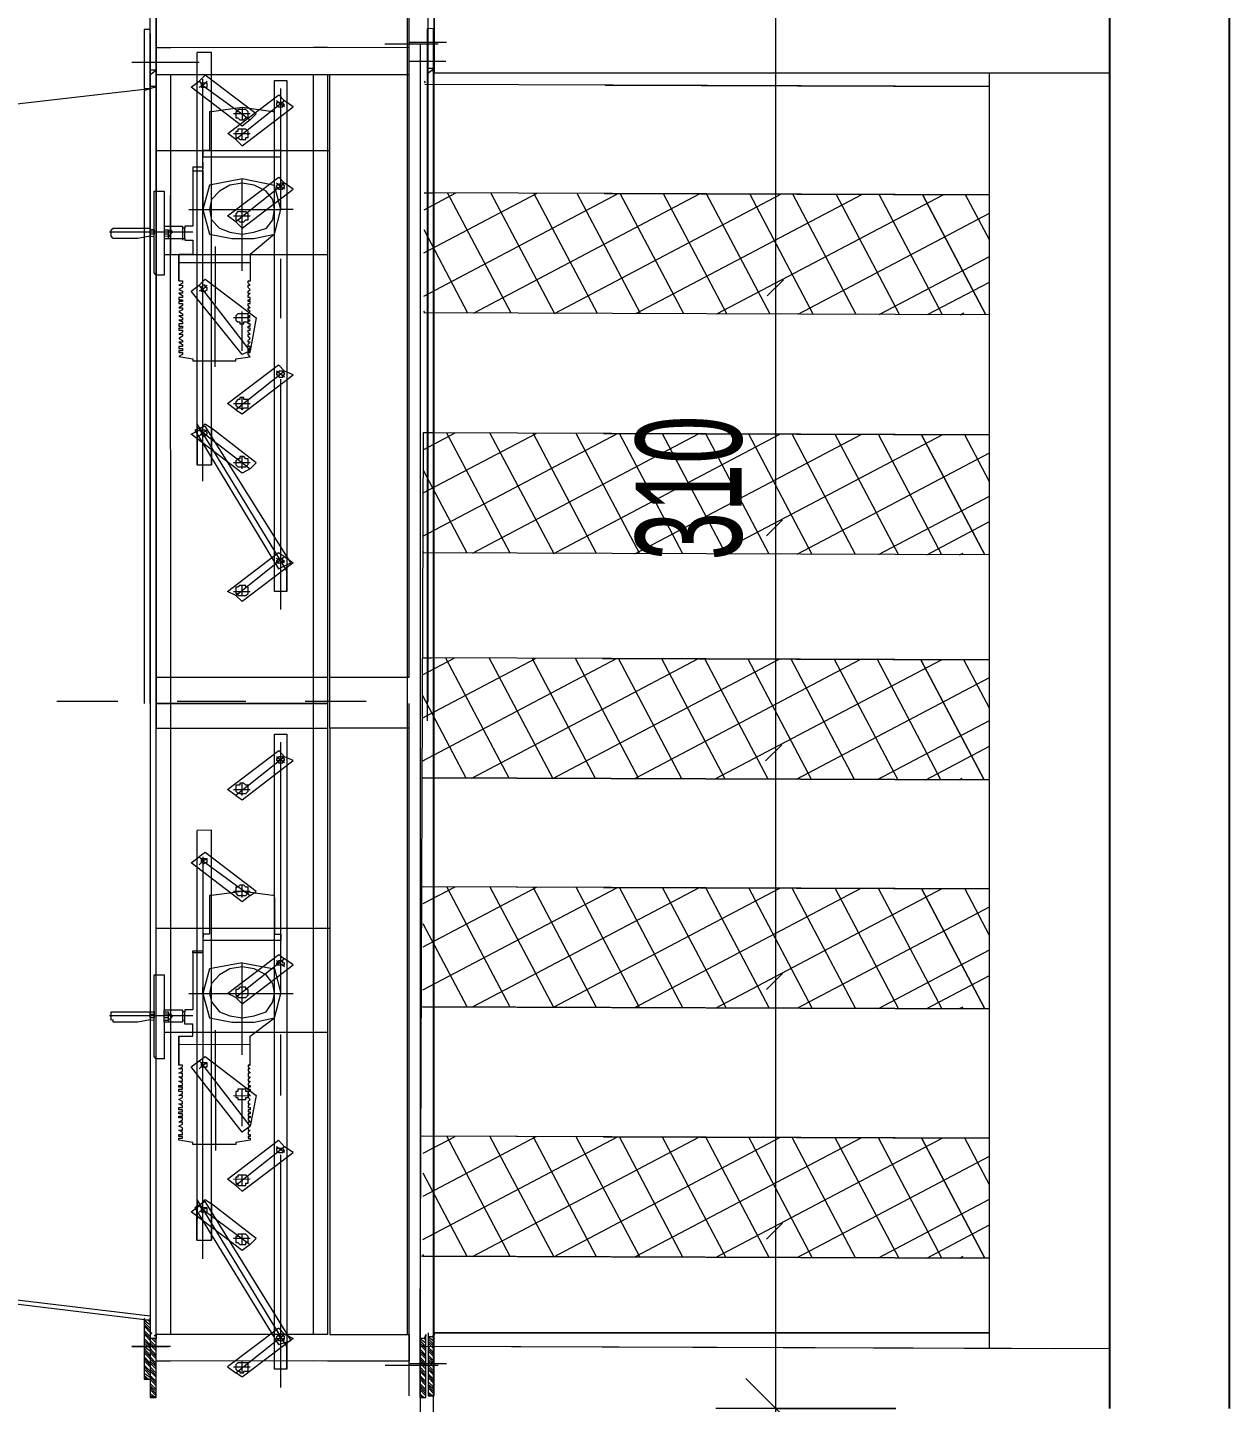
# Model space of a CAD drawing. Header units: centimetres. Extents: x -9345 to 11316, y -7197 to -3465.
# Drawn here: x 7040.5 to 7240.8, y -6434.5 to -6205.4 of the extents above; entities that cross this region are included whole.
import ezdxf

# ---------------------------------------------------------------- set-up
doc = ezdxf.new("R2010")
doc.units = ezdxf.units.CM
for name, color, linetype, lineweight in [('A-ANNO-DIMS', 211, 'Continuous', 9), ('A-ANNO-DIMS-100', 211, 'Continuous', 9), ('A-WALL', 113, 'Continuous', 9), ('EXF', 22, 'Continuous', 9), ('exf çizimi_dwg', 8, 'Continuous', 9)]:
    doc.layers.add(name, color=color, linetype=linetype, lineweight=lineweight)
doc.styles.add('Swis721 LtCn BT_1', font='swisscl.ttf', dxfattribs={"width": 0.8, "height": 17.639445})
doc.dimstyles.new('IUAS_DIMENSION_INSIDE_100_5', dxfattribs={"dimscale": 30.48, "dimtxt": 18, "dimasz": 0.328084, "dimexe": 0.328084, "dimexo": 0.0625, "dimgap": 0, "dimtad": 1, "dimdec": 0, "dimdsep": 46, "dimtxsty": 'Swis721 LtCn BT_1', "dimblk1": 'OBLIQUE', "dimblk2": 'OBLIQUE', "dimsah": 1, "dimcen": 0.09, "dimdle": 0.328084, "dimazin": 0, "dimtfac": 1, "dimtdec": 4, "dimtix": 1, "dimtmove": 0, "dimatfit": 3, "dimfxl": 0.656168, "dimfxlon": 1, "dimtvp": 1, "dimtolj": 1, "dimtzin": 0, "dimarcsym": 2})

# ---------------------------------------------------------------- blocks, each defined once
blk = doc.blocks.new('exf çizimi_dwg-1497134-_123_30 TEKNİK KAT _ TECHNICAL LEVEL')
at = {"layer": 'EXF', "color": 8}
for p, q in [((-0.9989, 6.4435), (-1.0082, 5.3881)), ((-1.0002, 6.3349), (1.1257, 6.3086)), ((-0.8522, 6.0127), (-0.6794, 6.3309)), ((-0.851, 6.148), (-0.7512, 6.3318)), ((-0.8503, 6.2285), (-0.7939, 6.3323)), ((-0.7273, 6.3315), (-0.6498, 6.2894)), ((-0.6494, 6.3305), (-0.6577, 5.3873)), ((-0.4366, 6.0076), (-0.2638, 6.3258)), ((-0.4354, 6.1429), (-0.3356, 6.3266)), ((-0.4347, 6.2234), (-0.3783, 6.3272)), ((-0.3116, 6.3263), (-0.2341, 6.2843)), ((-0.2338, 6.3254), (-0.2421, 5.3822)), ((-0.0554, 6.0015), (0.1181, 6.321)), ((-0.0542, 6.1367), (0.0463, 6.3219)), ((-0.0535, 6.2172), (0.0036, 6.3224)), ((0.0669, 6.3217), (0.147, 6.2781)), ((0.1474, 6.3207), (0.1391, 5.376)), ((0.3223, 6.3185), (0.314, 5.3746)), ((0.3195, 5.9983), (0.4923, 6.3164)), ((0.3207, 6.1335), (0.4205, 6.3173)), ((0.3214, 6.214), (0.3778, 6.3178)), ((0.4444, 6.317), (0.522, 6.2749)), ((0.7223, 6.3136), (0.714, 5.371)), ((0.7195, 5.9947), (0.8915, 6.3115)), ((0.7207, 6.13), (0.8197, 6.3124)), ((0.7214, 6.2105), (0.777, 6.3129)), ((0.8471, 6.312), (0.9219, 6.2714)), ((-0.8498, 6.2833), (-0.8467, 6.289)), ((-0.4342, 6.2781), (-0.4311, 6.2839)), ((-0.053, 6.272), (-0.0499, 6.2777)), ((0.3219, 6.2688), (0.325, 6.2745)), ((0.7219, 6.2652), (0.725, 6.271)), ((-0.8534, 5.8775), (-0.6501, 6.2519)), ((-0.8501, 6.2537), (-0.651, 6.1456)), ((-0.4378, 5.8724), (-0.2345, 6.2467)), ((-0.4345, 6.2485), (-0.2354, 6.1404)), ((-0.0566, 5.8662), (0.1467, 6.2406)), ((-0.0533, 6.2424), (0.1457, 6.1343)), ((0.3183, 5.863), (0.5216, 6.2374)), ((0.3216, 6.2392), (0.5207, 6.1311)), ((0.7183, 5.8595), (0.9216, 6.2338)), ((0.7216, 6.2356), (0.9207, 6.1275)), ((-0.8507, 6.1818), (-0.6517, 6.0736)), ((-0.4351, 6.1766), (-0.2361, 6.0685)), ((-0.0539, 6.1705), (0.1451, 6.0624)), ((0.321, 6.1673), (0.52, 6.0592)), ((0.721, 6.1637), (0.92, 6.0556)), ((-0.8546, 5.7422), (-0.6513, 6.1166)), ((-0.8514, 6.1098), (-0.6523, 6.0017)), ((-0.439, 5.7371), (-0.2357, 6.1115)), ((-0.4357, 6.1047), (-0.2367, 5.9966)), ((-0.0578, 5.731), (0.1455, 6.1053)), ((-0.0546, 6.0986), (0.1445, 5.9905)), ((0.3171, 5.7278), (0.5204, 6.1021)), ((0.3204, 6.0953), (0.5194, 5.9872)), ((0.7171, 5.7242), (0.9204, 6.0986)), ((0.7203, 6.0918), (0.9194, 5.9837)), ((-0.852, 6.0379), (-0.6529, 5.9298)), ((-0.4364, 6.0328), (-0.2373, 5.9247)), ((-0.0552, 6.0267), (0.1438, 5.9186)), ((0.3197, 6.0234), (0.5188, 5.9153)), ((0.7197, 6.0199), (0.9188, 5.9118)), ((-0.822, 5.9611), (-0.795, 5.9876)), ((-0.4064, 5.956), (-0.3794, 5.9825)), ((-0.8526, 5.966), (-0.6536, 5.8579)), ((-0.437, 5.9609), (-0.238, 5.8528)), ((-0.0252, 5.9499), (0.0018, 5.9764)), ((0.3497, 5.9466), (0.3767, 5.9732)), ((0.7497, 5.9431), (0.7767, 5.9696)), ((-0.0558, 5.9547), (0.1432, 5.8466)), ((0.3191, 5.9515), (0.5181, 5.8434)), ((0.7191, 5.948), (0.9181, 5.8399)), ((-0.8533, 5.8941), (-0.6542, 5.786)), ((-0.4376, 5.889), (-0.2386, 5.7808)), ((-0.0565, 5.8828), (0.1426, 5.7747)), ((0.3185, 5.8796), (0.5175, 5.7715)), ((0.7184, 5.8761), (0.9175, 5.768)), ((-0.857, 5.4717), (-0.6537, 5.8461)), ((-0.8539, 5.8222), (-0.6548, 5.7141)), ((-0.4414, 5.4666), (-0.2381, 5.841)), ((-0.0602, 5.4605), (0.1431, 5.8348)), ((0.3147, 5.4572), (0.518, 5.8316)), ((0.7147, 5.4537), (0.918, 5.8281)), ((-0.4383, 5.817), (-0.2392, 5.7089)), ((-0.0571, 5.8109), (0.1419, 5.7028)), ((0.3178, 5.8077), (0.5169, 5.6996)), ((0.7178, 5.8042), (0.9169, 5.6961)), ((-0.8545, 5.7503), (-0.6555, 5.6422)), ((-0.4389, 5.7451), (-0.2399, 5.637)), ((-0.0578, 5.739), (0.1413, 5.6309)), ((0.3172, 5.7358), (0.5162, 5.6277)), ((0.7172, 5.7322), (0.9162, 5.6241)), ((-0.8298, 5.3888), (-0.6549, 5.7108)), ((-0.4141, 5.3837), (-0.2393, 5.7057)), ((-0.033, 5.3776), (0.1419, 5.6996)), ((0.342, 5.3743), (0.5168, 5.6964)), ((0.7419, 5.3708), (0.9168, 5.6928)), ((-0.8552, 5.6783), (-0.6561, 5.5702)), ((-0.4396, 5.6732), (-0.2405, 5.5651)), ((-0.0584, 5.6671), (0.1407, 5.559)), ((0.3165, 5.6639), (0.5156, 5.5558)), ((0.7165, 5.6603), (0.9156, 5.5522)), ((-0.7578, 5.3882), (-0.6561, 5.5756)), ((-0.3422, 5.383), (-0.2405, 5.5705)), ((0.0389, 5.3769), (0.1407, 5.5643)), ((0.4139, 5.3737), (0.5156, 5.5611)), ((0.8139, 5.3702), (0.9156, 5.5576)), ((-0.8564, 5.5345), (-0.6574, 5.4264)), ((-0.4408, 5.5294), (-0.2418, 5.4213)), ((-0.0597, 5.5232), (0.1394, 5.4151)), ((0.3153, 5.52), (0.5143, 5.4119)), ((0.7153, 5.5165), (0.9143, 5.4084)), ((-0.8571, 5.4626), (-0.7194, 5.3878)), ((-0.4415, 5.4575), (-0.3038, 5.3827)), ((-1.0368, 5.3695), (-1.0361, 5.4304)), ((-0.6859, 5.3876), (-0.6573, 5.4403)), ((-0.2703, 5.3824), (-0.2416, 5.4352)), ((-0.0603, 5.4513), (0.0773, 5.3766)), ((0.3146, 5.4481), (0.4523, 5.3734)), ((0.7146, 5.4446), (0.8523, 5.3698)), ((-1.1188, 5.4099), (0.0345, 5.3956)), ((-1.0839, 5.4006), (-1.0902, 5.4077)), ((-1.0733, 5.4004), (-1.0838, 5.4105)), ((-1.0705, 5.4004), (-1.0803, 5.4104)), ((-1.0669, 5.4003), (-1.0767, 5.4104)), ((-1.0598, 5.4003), (-1.0703, 5.4103)), ((-1.0563, 5.4002), (-1.0668, 5.4103)), ((-1.0534, 5.4002), (-1.0632, 5.4102)), ((-1.0464, 5.4001), (-1.0562, 5.4101)), ((-1.0428, 5.4), (-1.0533, 5.4101)), ((-1.0393, 5.4), (-1.0498, 5.4101)), ((-1.0329, 5.3999), (-1.0427, 5.41)), ((-1.0398, 5.3558), (-1.039, 5.4167)), ((-1.0294, 5.3999), (-1.0392, 5.4099)), ((-1.0258, 5.3998), (-1.0363, 5.4099)), ((-1.0223, 5.3998), (-1.0328, 5.4098)), ((-1.0159, 5.3997), (-1.0257, 5.4098)), ((-1.0124, 5.3997), (-1.0221, 5.4097)), ((-1.0088, 5.3996), (-1.0193, 5.4097)), ((-1.0024, 5.3995), (-1.0122, 5.4096)), ((-0.9989, 5.3995), (-1.0087, 5.4095)), ((-0.9954, 5.3995), (-1.0052, 5.4095)), ((0.1109, 5.3763), (0.1395, 5.4291)), ((0.4858, 5.3731), (0.5145, 5.4259)), ((0.8858, 5.3695), (0.9144, 5.4223)), ((-1.146, 5.3886), (1.1622, 5.3601)), ((-1.0869, 5.3868), (-1.0932, 5.394)), ((-1.0904, 5.3869), (-1.0932, 5.3904)), ((-1.0875, 5.4006), (-1.0903, 5.4042)), ((-1.0798, 5.3867), (-1.0903, 5.3968)), ((-1.0762, 5.3867), (-1.0868, 5.3967)), ((-1.0734, 5.3867), (-1.0832, 5.3967)), ((-1.0699, 5.3866), (-1.0797, 5.3966)), ((-1.0628, 5.3865), (-1.0733, 5.3966)), ((-1.0593, 5.3865), (-1.0697, 5.3965)), ((-1.0564, 5.3864), (-1.0662, 5.3965)), ((-1.0493, 5.3864), (-1.0591, 5.3964)), ((-1.0458, 5.3863), (-1.0563, 5.3964)), ((-1.0423, 5.3863), (-1.0527, 5.3963)), ((-1.0359, 5.3862), (-1.0457, 5.3962)), ((-1.0323, 5.3861), (-1.0421, 5.3962)), ((-1.0401, 5.3282), (-1.0394, 5.3891)), ((-1.0288, 5.3861), (-1.0393, 5.3961)), ((-1.0252, 5.3861), (-1.0358, 5.3961)), ((-1.0189, 5.386), (-1.0287, 5.396)), ((-1.0153, 5.3859), (-1.0251, 5.396)), ((-1.0118, 5.3859), (-1.0223, 5.3959)), ((-1.0054, 5.3858), (-1.0152, 5.3959)), ((-1.0019, 5.3858), (-1.0117, 5.3958)), ((-0.9983, 5.3857), (-1.0081, 5.3958)), ((-1.0081, 5.3925), (-1.0051, 5.3909)), ((-0.9883, 5.3955), (-0.9911, 5.3956)), ((-0.8577, 5.3907), (-0.8547, 5.389)), ((1.1332, 5.3417), (1.134, 5.4026)), ((1.1618, 5.3286), (1.1625, 5.3895)), ((1.1647, 5.3423), (1.1655, 5.4032)), ((-1.0906, 5.3691), (0.0627, 5.3549)), ((1.21, 5.3372), (-0.9887, 5.3644)), ((0.314, 5.3762), (0.317, 5.3746)), ((0.714, 5.3727), (0.717, 5.371)), ((1.0971, 5.3693), (1.1001, 5.3676)), ((1.1614, 5.3009), (1.1622, 5.3619)), ((0.0653, 5.2833), (0.0641, 5.1813)), ((1.1092, 5.2059), (0.1049, 5.2183)), ((0.8087, 5.1862), (0.9823, 5.1841)), ((-1.0791, 5.155), (-0.6916, 5.1502)), ((-1.0011, 5.1605), (-0.9906, 5.1469)), ((-0.688, 5.1566), (-0.6782, 5.143)), ((-0.5931, 5.149), (-0.4911, 5.1478)), ((-0.392, 5.1465), (-0.0044, 5.1417)), ((-0.3784, 5.1528), (-0.3687, 5.1392)), ((-0.0384, 5.1486), (-0.0286, 5.135)), ((0.2166, 5.139), (0.6005, 5.1343)), ((0.2946, 5.1444), (0.3015, 5.1309)), ((0.6041, 5.1406), (0.6139, 5.127)), ((0.7025, 5.133), (0.801, 5.1318)), ((0.9173, 5.1367), (0.927, 5.1232)), ((1.0545, 5.135), (1.0642, 5.1215)), ((0.903, 5.1305), (1.0849, 5.1283)), ((-1.0558, 5.0903), (-1.036, 5.09)), ((-1.0461, 5.076), (-1.0457, 5.1036)), ((-0.8419, 5.0876), (-0.8249, 5.0874)), ((-0.8318, 5.101), (-0.8321, 5.0733)), ((-0.7434, 5.0864), (-0.7264, 5.0862)), ((-0.733, 5.0721), (-0.7326, 5.0997)), ((-0.5088, 5.097), (-0.5102, 4.978)), ((-0.4241, 5.0683), (-0.4237, 5.0959)), ((-0.2537, 5.0938), (-0.2541, 5.0662)), ((-0.084, 5.0641), (-0.0837, 5.0917)), ((0.246, 5.06), (0.2464, 5.0876)), ((-0.6449, 5.0852), (-0.5833, 5.0844)), ((-0.4303, 5.0825), (-0.4133, 5.0823)), ((-0.2638, 5.0805), (-0.2433, 5.0802)), ((-0.0938, 5.0784), (-0.0733, 5.0781)), ((0.0628, 5.0828), (0.0614, 4.968)), ((0.2392, 5.0743), (0.2561, 5.0741)), ((0.4502, 5.0717), (0.4708, 5.0714)), ((0.4603, 5.085), (0.46, 5.0574)), ((0.5487, 5.0704), (0.5693, 5.0702)), ((0.5592, 5.0561), (0.5595, 5.0838)), ((0.6472, 5.0692), (0.7124, 5.0684)), ((0.7019, 5.082), (0.7016, 5.0544)), ((0.7804, 5.0676), (0.9334, 5.0657)), ((0.794, 5.0809), (0.7925, 4.9619)), ((0.8619, 5.0666), (0.8824, 5.0663)), ((0.8716, 5.0523), (0.8719, 5.0799)), ((0.9991, 5.0649), (1.0161, 5.0647)), ((1.0088, 5.0506), (1.0092, 5.0782)), ((1.0419, 5.0778), (1.0416, 5.0502)), ((-0.8668, 5.0227), (-0.1966, 5.0145)), ((0.4289, 5.0067), (1.099, 4.9984)), ((1.1264, 4.9267), (1.1272, 4.9919)), ((-0.4658, 4.9604), (-0.4659, 4.9533)), ((-0.4621, 4.9703), (-0.4635, 4.8619)), ((-0.3944, 4.9524), (-0.3979, 4.9525)), ((0.8434, 4.9541), (0.8421, 4.8458)), ((-1.096, 4.9377), (-1.0987, 4.9442)), ((-1.0853, 4.9376), (-1.0959, 4.9477)), ((-1.0818, 4.9376), (-1.0923, 4.9476)), ((-1.079, 4.9375), (-1.0888, 4.9476)), ((-1.0754, 4.9375), (-1.0852, 4.9475)), ((-1.0621, 4.9274), (-1.0684, 4.9345)), ((-1.0649, 4.9274), (-1.0684, 4.931)), ((0.0573, 4.9235), (-1.0619, 4.9373)), ((-1.0514, 4.9372), (-1.0618, 4.9472)), ((-1.0479, 4.9272), (-1.0584, 4.9373)), ((-1.0379, 4.937), (-1.0477, 4.9471)), ((-1.0344, 4.9271), (-1.045, 4.9371)), ((-1.0244, 4.9368), (-1.0342, 4.9469)), ((-1.0174, 4.9268), (-1.0279, 4.9369)), ((-1.0074, 4.9366), (-1.0172, 4.9467)), ((-1.004, 4.9267), (-1.0138, 4.9367)), ((-1.0003, 4.9394), (-1.0073, 4.9466)), ((-1.0003, 4.9429), (-1.0038, 4.9465)), ((-0.987, 4.9265), (-0.9968, 4.9365)), ((-0.9799, 4.9264), (-0.9904, 4.9364)), ((-0.977, 4.9263), (-0.9868, 4.9364)), ((-0.9735, 4.9263), (-0.9833, 4.9363)), ((-0.9734, 4.9362), (-0.9699, 4.9333)), ((-0.9699, 4.9362), (-0.9663, 4.9361)), ((-0.7646, 3.0855), (-0.9628, 4.9361)), ((1.106, 4.9445), (0.8058, 4.9482)), ((1.1257, 4.8798), (1.1265, 4.9414)), ((0.8465, 4.9137), (0.8429, 4.9138)), ((0.0602, 4.8696), (0.0589, 4.7676))]:
    blk.add_line(p, q, dxfattribs=at)
at = {"layer": 'EXF', "color": 8, "flags": 128}
for points in [[(1.1177, 5.3804), (1.1142, 5.3833), (1.1281, 6.5086), (-0.9981, 6.5348), (-1.0081, 5.3909)], [(0.0659, 5.3863), (1.2197, 5.3721), (1.2198, 5.382), (1.1142, 5.3833), (1.1281, 6.5086)], [(-0.9853, 5.4093), (-0.9739, 6.3345), (-0.9853, 5.4093), (-0.9882, 5.4093)], [(-0.8577, 5.3891), (-0.8494, 6.333), (-0.8578, 5.3862)], [(-0.6551, 5.6873), (-0.6494, 6.3305), (-0.6578, 5.3845)], [(-0.4421, 5.3839), (-0.4338, 6.3279), (-0.4421, 5.3811)], [(-0.2395, 5.6822), (-0.2338, 6.3254), (-0.2421, 5.3793)], [(0.1417, 5.676), (0.1474, 6.3207), (0.1391, 5.376), (0.1392, 5.3912)], [(0.5166, 5.6728), (0.5223, 6.316), (0.514, 5.3728)], [(0.9166, 5.6693), (0.9223, 6.3111), (0.914, 5.3693), (0.9141, 5.3844)], [(1.0969, 5.6684), (1.1026, 6.3089), (1.0943, 5.3684)], [(-0.6568, 5.4983), (-0.8558, 5.607), (-0.6525, 5.9814)], [(-0.2411, 5.4932), (-0.4402, 5.6018), (-0.2369, 5.9762)], [(0.14, 5.4871), (-0.059, 5.5957), (0.1443, 5.9701)], [(0.515, 5.4838), (0.3159, 5.5925), (0.5192, 5.9669)], [(0.9149, 5.4803), (0.7159, 5.589), (0.9192, 5.9633)], [(-1.1217, 5.4099), (0.0345, 5.3956), (1.1883, 5.3813)], [(-0.9854, 5.3993), (-1.0903, 5.4006), (-1.0902, 5.4106), (-0.9853, 5.4093), (-0.9917, 5.4065), (-0.9952, 5.4094)], [(-1.0902, 5.4106), (0.066, 5.3963), (1.2198, 5.382)], [(-1.0768, 5.4005), (-1.0873, 5.4105), (0.066, 5.3963)], [(-0.9917, 5.4093), (-0.9918, 5.3994), (-0.9988, 5.4094)], [(-0.9884, 5.3856), (-1.0933, 5.3869), (-1.0932, 5.3968), (-0.9883, 5.3955), (-0.9947, 5.3928), (-0.9982, 5.3956)], [(-0.9947, 5.3956), (-0.9948, 5.3857), (-1.0017, 5.3957)], [(0.5141, 5.388), (0.514, 5.3728), (-0.987, 5.3854)], [(0.0344, 5.3857), (1.1881, 5.3714), (1.1883, 5.3813), (1.0827, 5.3826)], [(0.0199, 5.2229), (-0.313, 5.2271), (-0.9903, 5.2354), (-0.9886, 5.3679), (-1.0326, 5.3684), (-1.0326, 5.3649), (-1.0342, 5.236), (-1.0343, 5.2324), (-1.0345, 5.209), (-1.0375, 4.971), (-1.0378, 4.9469), (-0.9938, 4.9464), (-1.0002, 4.9465), (-1.0004, 4.9366), (-0.9905, 4.9265)], [(1.1141, 5.3734), (1.1213, 5.3832), (1.1212, 5.3733)], [(0.0216, 5.3554), (0.0199, 5.2229), (0.1049, 5.2219), (1.1093, 5.2095)], [(0.1049, 5.2219), (0.1066, 5.3543), (1.2101, 5.3407)], [(1.1092, 4.9204), (1.1057, 4.9204), (1.1109, 5.3419), (1.1555, 5.3414), (1.1555, 5.3378), (1.1539, 5.2089), (1.1539, 5.2054)], [(-0.49, 4.9536), (-0.4894, 5.0011), (-0.4881, 5.1066), (-0.4866, 5.2256), (-0.9903, 5.2319), (-0.9938, 4.9464), (-0.5341, 4.9407), (-0.3166, 4.938), (0.0164, 4.9339)], [(0.1014, 4.9329), (0.0575, 4.9334), (0.0164, 4.9339), (0.0199, 5.2194), (-0.4866, 5.2256)], [(-0.3166, 4.938), (-0.3155, 5.0266), (-0.3142, 5.1349), (-0.313, 5.2271)], [(-0.9935, 4.9705), (-0.4898, 4.9643), (-0.3163, 4.9621), (0.0578, 4.9575), (0.0607, 5.1955), (0.061, 5.2189), (0.0199, 5.2194)], [(-0.9906, 5.2085), (-0.4869, 5.2023), (-0.3134, 5.2001), (0.0607, 5.1955), (1.1089, 5.1825)], [(1.1539, 5.2054), (1.1536, 5.182), (1.1506, 4.944), (1.1503, 4.9199), (1.1057, 4.9204), (0.1014, 4.9329), (0.1049, 5.2183), (0.061, 5.2189), (0.0607, 5.1955), (0.0578, 4.9575), (0.0575, 4.9334), (0.0578, 4.9575), (0.9043, 4.947)], [(0.7581, 4.9247), (0.9791, 4.922), (0.9802, 5.0106), (0.9815, 5.1189), (0.9827, 5.211)], [(0.8057, 4.9376), (0.8063, 4.9851), (0.8076, 5.0906), (0.809, 5.2096)], [(-0.9905, 5.1603), (-0.9807, 5.1503), (-1.0462, 5.0661), (-1.056, 5.0796), (-0.9905, 5.1603), (-0.9974, 5.1746), (-1.0629, 5.0904), (-1.056, 5.0796)], [(-1.0485, 5.1646), (-1.0488, 5.144), (0.0089, 5.1309), (0.0091, 5.1515), (-0.3139, 5.1555), (-0.4875, 5.1576), (-1.0485, 5.1646), (-1.011, 5.1641), (-0.7677, 5.0116), (-0.8357, 5.0124), (-0.8354, 5.0365), (-0.7199, 5.0351)], [(-0.7435, 5.0758), (-0.7533, 5.0865), (-0.6878, 5.1708), (-0.6781, 5.1565)], [(-0.425, 4.9939), (-0.4247, 5.0173), (-0.4246, 5.0279), (-0.438, 5.0316), (-0.4548, 5.0453), (-0.461, 5.0624), (-0.4643, 5.083), (-0.4605, 5.1028), (-0.4539, 5.1232), (-0.4367, 5.1336), (-0.4233, 5.1363), (-0.4063, 5.1333), (-0.3923, 5.1224), (-0.3826, 5.1018), (-0.3793, 5.0819), (-0.3831, 5.0614), (-0.3932, 5.0445), (-0.4076, 5.0312), (-0.4246, 5.0279), (-0.4231, 5.1469), (-0.4229, 5.1675)], [(-0.4304, 5.0719), (-0.4409, 5.0827), (-0.3747, 5.1669), (-0.365, 5.1526), (-0.4304, 5.0719), (-0.4242, 5.0584), (-0.358, 5.1426), (-0.365, 5.1526)], [(-0.0939, 5.0677), (-0.1009, 5.0785), (-0.0347, 5.1627), (-0.0285, 5.1484)], [(0.239, 5.0636), (0.3052, 5.1443), (0.2947, 5.1586), (0.2292, 5.0744), (0.239, 5.0636), (0.2459, 5.0501), (0.3115, 5.1343), (0.3052, 5.1443)], [(-0.5427, 5.0974), (-0.5286, 5.0972), (-0.4946, 5.0968), (-0.4636, 5.1368), (-0.4231, 5.1469), (-0.3346, 5.1458)], [(-0.5259, 5.0837), (-0.3729, 5.0818), (-0.3835, 5.0274), (-0.4247, 5.0173), (-0.465, 5.0284), (-0.4716, 5.0661), (-0.4711, 5.1029), (-0.4636, 5.1368)], [(-0.3729, 5.0818), (-0.3822, 5.1358), (-0.4231, 5.1469)], [(-0.3241, 5.1351), (-0.2632, 5.1343), (-0.3241, 5.1351), (-0.324, 5.1457), (-0.3346, 5.1458), (-0.3354, 5.0814), (-0.3362, 5.0162), (-0.3532, 5.0164)], [(-0.2632, 5.1343), (-0.2596, 5.1343), (-0.2596, 5.1314), (-0.2539, 5.0804), (-0.2609, 5.0294), (-0.2609, 5.0259), (-0.2645, 5.0259), (-0.3254, 5.0267), (-0.3256, 5.0161), (-0.3362, 5.0162)], [(0.2471, 5.1486), (0.2469, 5.128), (1.0982, 5.1175), (1.0985, 5.138), (0.9818, 5.1395), (0.8082, 5.1416), (0.2471, 5.1486), (0.2812, 5.1481), (0.5244, 4.9956), (0.4564, 4.9965), (0.4567, 5.0206)], [(0.5486, 5.0598), (0.5423, 5.0705), (0.6079, 5.1547), (0.6141, 5.1405)], [(0.8617, 5.0559), (0.8512, 5.0667), (0.9174, 5.1509), (0.9272, 5.1366), (0.8617, 5.0559), (0.8715, 5.0423), (0.937, 5.1266), (0.9272, 5.1366)], [(0.8834, 5.1513), (0.8832, 5.1308), (0.971, 5.1297)], [(0.9989, 5.0542), (0.9885, 5.065), (1.0547, 5.1492), (1.0644, 5.1349)], [(-0.7882, 5.0154), (-0.7846, 5.0217), (-0.8417, 5.1011), (-0.8317, 5.1109), (-0.7745, 5.0358), (-0.8354, 5.0365)], [(0.842, 5.1206), (0.8074, 5.0807), (0.777, 5.0811), (0.7635, 5.0812), (0.7635, 5.0777)], [(0.8813, 4.9778), (0.8816, 5.0011), (0.8817, 5.0118), (0.8832, 5.1308), (0.9234, 5.1196), (0.9334, 5.0657), (0.9221, 5.0113), (0.8816, 5.0011), (0.8406, 5.0123), (0.834, 5.0499), (0.8345, 5.0867), (0.842, 5.1206), (0.8832, 5.1308)], [(0.9524, 5.0003), (0.9694, 5), (0.9702, 5.0652), (0.971, 5.1297), (0.9817, 5.1296), (0.9815, 5.1189), (1.0424, 5.1182)], [(0.9815, 5.1189), (1.0424, 5.1182), (1.046, 5.1181), (1.0459, 5.1153), (1.0524, 5.0642), (1.0319, 5.0645)], [(-0.8417, 5.1011), (-0.8518, 5.0878), (-0.7884, 5.0019), (-0.7783, 5.0153), (-0.7846, 5.0217), (-0.7817, 5.0288)], [(-0.5941, 5.0704), (-0.5938, 5.098), (-0.5938, 5.0945), (-0.5966, 5.0945), (-0.6001, 5.0981), (-0.6037, 5.0946), (-0.6073, 5.0947), (-0.6072, 5.0982), (-0.6108, 5.0947), (-0.6136, 5.0947), (-0.6136, 5.0983), (-0.6171, 5.0983), (-0.6172, 5.0948), (-0.6207, 5.0948), (-0.6207, 5.0984), (-0.6242, 5.0984), (-0.6243, 5.0949), (-0.6278, 5.0949), (-0.6278, 5.0984), (-0.6306, 5.0985), (-0.6307, 5.0949), (-0.6342, 5.095), (-0.6377, 5.0986), (-0.6377, 5.095), (-0.6413, 5.0951), (-0.6448, 5.0986), (-0.6477, 5.0952), (-0.6512, 5.0952), (-0.6511, 5.0987), (-0.6547, 5.0952), (-0.6583, 5.0953), (-0.6582, 5.0988), (-0.6618, 5.0989), (-0.6618, 5.0953), (-0.6646, 5.0954), (-0.6646, 5.0989), (-0.6681, 5.0989), (-0.672, 5.0749), (-0.6755, 5.0749), (-0.676, 5.041), (-0.6859, 5.0411)], [(-0.6448, 5.0986), (-0.6548, 5.0853), (-0.5468, 4.9989), (-0.5367, 5.0123)], [(-0.5401, 5.0258), (-0.5437, 5.0188), (-0.5367, 5.0123), (-0.5295, 5.0221), (-0.5936, 5.1079), (-0.6448, 5.0986), (-0.5437, 5.0188), (-0.5502, 5.0124)], [(-0.5428, 5.0939), (-0.5427, 5.0974), (-0.5428, 5.0939), (-0.5456, 5.0939), (-0.5491, 5.0975), (-0.5492, 5.0939), (-0.5527, 5.094), (-0.5562, 5.0976), (-0.5562, 5.094), (-0.5626, 5.0941), (-0.5626, 5.0976), (-0.5662, 5.0941), (-0.5697, 5.0942), (-0.5697, 5.0977), (-0.5733, 5.0942), (-0.5768, 5.0943), (-0.5768, 5.0978), (-0.5796, 5.0978), (-0.5797, 5.0943), (-0.5832, 5.0944), (-0.5832, 5.0979), (-0.5867, 5.0979), (-0.5867, 5.0944), (-0.5903, 5.0944), (-0.5938, 5.098)], [(-0.2601, 5.0939), (-0.2709, 5.0806), (-0.2068, 4.9947), (-0.1967, 5.0081), (-0.2037, 5.0145), (-0.2001, 5.0216)], [(-0.2101, 5.0082), (-0.2037, 5.0145), (-0.2601, 5.0939), (-0.2536, 5.1037), (-0.1895, 5.0179), (-0.1967, 5.0081)], [(0.5039, 4.9994), (0.5104, 5.0057), (0.4504, 5.0851), (0.4605, 5.0949), (0.5176, 5.0198), (0.4567, 5.0206), (0.5757, 5.0191), (1.0312, 5.0135), (1.1432, 5.0121), (1.1429, 4.988)], [(0.7556, 5.0098), (0.7484, 5.0028), (0.7554, 4.9963), (0.7654, 5.0061), (0.702, 5.0919), (0.6474, 5.0827), (0.7484, 5.0028), (0.7455, 4.9964)], [(1.0855, 4.9922), (1.0884, 4.9986), (1.032, 5.0779), (1.0421, 5.0877), (1.1055, 5.0019), (1.0954, 4.9921)], [(0.4504, 5.0851), (0.4432, 5.0717), (0.5073, 4.9859), (0.5139, 4.9993), (0.5104, 5.0057), (0.514, 5.0128)], [(0.6197, 5.0249), (0.6297, 5.0248), (0.6301, 5.0588), (0.6336, 5.0587), (0.6374, 5.0828), (0.6409, 5.0792), (0.6445, 5.0792), (0.6445, 5.0827), (0.6474, 5.0827), (0.6473, 5.0791), (0.6509, 5.0791), (0.6509, 5.0826), (0.6544, 5.0826), (0.6544, 5.0791), (0.658, 5.079), (0.6615, 5.0825), (0.6615, 5.079), (0.6643, 5.0789), (0.6679, 5.0824), (0.6714, 5.0788), (0.6749, 5.0788), (0.675, 5.0823), (0.6785, 5.0788), (0.6813, 5.0787), (0.6814, 5.0823), (0.6849, 5.0822), (0.6849, 5.0787), (0.6884, 5.0786), (0.6884, 5.0822), (0.692, 5.0821), (0.6919, 5.0786), (0.6955, 5.0785), (0.6984, 5.082), (0.6983, 5.0785), (0.7019, 5.0785), (0.7054, 5.082), (0.7054, 5.0784), (0.709, 5.0784), (0.7125, 5.0819), (0.7153, 5.0783), (0.7189, 5.0783), (0.7189, 5.0818), (0.7224, 5.0782), (0.726, 5.0782), (0.726, 5.0817), (0.7295, 5.0817), (0.7295, 5.0781), (0.7323, 5.0781), (0.7324, 5.0816), (0.7359, 5.0816), (0.7359, 5.078), (0.7394, 5.078), (0.743, 5.0815), (0.7429, 5.078), (0.7465, 5.0779), (0.7494, 5.0814), (0.7529, 5.0778), (0.7564, 5.0778), (0.7564, 5.0813), (0.76, 5.0777), (0.7635, 5.0777), (0.7635, 5.0812)], [(0.6474, 5.0827), (0.6408, 5.0693), (0.7453, 4.983), (0.7554, 4.9963)], [(1.0524, 5.0642), (1.0447, 5.0133), (1.0446, 5.0098), (1.0411, 5.0098), (0.9802, 5.0106), (0.9801, 4.9999), (0.9694, 5)], [(1.032, 5.0779), (1.0212, 5.0646), (1.0854, 4.9788), (1.0954, 4.9921), (1.0884, 4.9986), (1.0956, 5.0056)], [(-0.4854, 5.0386), (-0.676, 5.041), (-0.6764, 5.0034), (-0.6729, 5.0034), (-0.6696, 4.9799), (-0.6661, 4.9799), (-0.666, 4.9862), (-0.6632, 4.9862), (-0.6633, 4.9799), (-0.6597, 4.9798), (-0.6596, 4.9862), (-0.6561, 4.9861), (-0.6526, 4.9797), (-0.6525, 4.9861), (-0.649, 4.986), (-0.6462, 4.9797), (-0.6426, 4.986), (-0.6391, 4.9859), (-0.6392, 4.9796), (-0.6355, 4.9859), (-0.632, 4.9858), (-0.6321, 4.9795), (-0.6292, 4.9794), (-0.6292, 4.9858), (-0.6256, 4.9857), (-0.6257, 4.9794), (-0.6222, 4.9794), (-0.6221, 4.9857), (-0.6185, 4.9857), (-0.6186, 4.9793), (-0.6151, 4.9793), (-0.615, 4.9856), (-0.6122, 4.9856), (-0.6087, 4.9792), (-0.6086, 4.9855), (-0.6051, 4.9855), (-0.6016, 4.9791), (-0.598, 4.9854), (-0.5951, 4.9854), (-0.5952, 4.979), (-0.5916, 4.9853), (-0.5881, 4.9853), (-0.5882, 4.9789), (-0.5846, 4.9789), (-0.5845, 4.9852), (-0.581, 4.9852), (-0.5811, 4.9788), (-0.5782, 4.9788), (-0.5782, 4.9852), (-0.5746, 4.9851), (-0.5712, 4.9787), (-0.5711, 4.9851), (-0.5675, 4.985), (-0.5641, 4.9786), (-0.564, 4.985), (-0.5576, 4.9849), (-0.5577, 4.9786), (-0.5541, 4.9849), (-0.5505, 4.9848), (-0.5506, 4.9785), (-0.547, 4.9848), (-0.5441, 4.9847), (-0.5442, 4.9784)], [(-0.7783, 5.0153), (-0.7675, 5.0251), (-0.7745, 5.0358)], [(-0.7199, 5.0351), (-0.2645, 5.0295), (-0.1525, 5.0281), (-0.1528, 5.004)], [(0.5139, 4.9993), (0.5246, 5.0091), (0.5176, 5.0198)], [(0.7621, 4.9622), (0.7622, 4.9686), (0.7586, 4.9686), (0.755, 4.9623), (0.755, 4.9687), (0.7515, 4.9687), (0.7479, 4.9624), (0.7451, 4.9688), (0.7416, 4.9688), (0.7415, 4.9625), (0.7381, 4.9689), (0.7345, 4.9689), (0.7344, 4.9626), (0.7309, 4.9626), (0.731, 4.969), (0.7281, 4.969), (0.7281, 4.9627), (0.7245, 4.9627), (0.7246, 4.969), (0.7211, 4.9691), (0.7175, 4.9628), (0.7175, 4.9691), (0.714, 4.9692), (0.7111, 4.9629), (0.7076, 4.9693), (0.704, 4.9693), (0.704, 4.963), (0.7005, 4.9693), (0.697, 4.9694), (0.6969, 4.963), (0.6941, 4.9694), (0.6906, 4.9695), (0.6905, 4.9631), (0.687, 4.9632), (0.6871, 4.9695), (0.6835, 4.9696), (0.6834, 4.9632), (0.6799, 4.9633), (0.68, 4.9696), (0.6771, 4.9696), (0.6735, 4.9633), (0.6736, 4.9697), (0.6701, 4.9697), (0.6665, 4.9634), (0.663, 4.9698), (0.6601, 4.9698), (0.6601, 4.9635), (0.6566, 4.9699), (0.653, 4.9699), (0.653, 4.9636), (0.6494, 4.9636), (0.6495, 4.97), (0.646, 4.97), (0.6459, 4.9637), (0.643, 4.9637), (0.6431, 4.9701), (0.6396, 4.9701), (0.636, 4.9638), (0.6327, 4.9872), (0.6292, 4.9873), (0.6297, 5.0248), (0.8202, 5.0225)], [(-0.8357, 5.0124), (-0.7202, 5.011), (-0.3533, 5.0065), (-0.1528, 5.004)], [(-0.4961, 4.9778), (-0.5442, 4.9784), (-0.4961, 4.9778), (-0.4958, 5.0012), (-0.4759, 5.0009), (-0.4761, 4.9875), (-0.469, 4.9874)], [(-0.3569, 4.9995), (-0.4518, 5.0006), (-0.4519, 4.9942), (-0.452, 4.9872), (-0.4555, 4.9872), (-0.4556, 4.9836), (-0.4691, 4.9838), (-0.4726, 4.9839), (-0.473, 4.9534), (-0.5304, 4.9541), (-0.5339, 4.9542), (-0.5341, 4.9407)], [(-0.4618, 5.0007), (-0.4619, 4.9873), (-0.4555, 4.9872)], [(-0.3567, 5.0164), (-0.4247, 5.0173), (-0.4141, 5.0171)], [(0.4564, 4.9965), (0.5754, 4.995), (0.9388, 4.9905), (1.1429, 4.988)], [(0.9458, 4.9833), (0.946, 5.0003), (0.9524, 5.0003), (0.9522, 4.9833), (0.9458, 4.9833), (0.8537, 4.9845), (0.8537, 4.9781), (0.8536, 4.971), (0.85, 4.9711), (0.85, 4.9675)], [(0.946, 5.0003), (0.8816, 5.0011), (0.8915, 5.001)], [(-0.473, 4.9534), (-0.4524, 4.9532), (-0.4521, 4.9836), (-0.4556, 4.9836)], [(-0.4691, 4.9838), (-0.469, 4.9874), (-0.4619, 4.9873), (-0.4626, 4.9299), (-0.4598, 4.9299), (-0.4662, 4.9299), (-0.4697, 4.93), (-0.4697, 4.9364), (-0.4661, 4.9363)], [(0.833, 4.9713), (0.8302, 4.9713), (0.8304, 4.9848), (0.8063, 4.9851), (0.806, 4.9617), (0.7621, 4.9622), (0.806, 4.9617)], [(0.8438, 4.9846), (0.8436, 4.9712), (0.85, 4.9711)], [(-1.0134, 4.9707), (-1.0142, 4.9062), (-1.0134, 4.9679)], [(-0.5341, 4.9407), (-0.5306, 4.9371), (-0.3946, 4.9354), (-0.3945, 4.939), (-0.3944, 4.9524), (-0.3979, 4.9525), (-0.405, 4.9526), (-0.4085, 4.9526), (-0.4524, 4.9532)], [(-0.456, 4.9532), (-0.4559, 4.9603), (-0.4594, 4.9603), (-0.4594, 4.9639), (-0.4622, 4.9667), (-0.4657, 4.964), (-0.4694, 4.9604), (-0.4729, 4.9605)], [(-0.4695, 4.9534), (-0.4694, 4.9604), (-0.4658, 4.9604), (-0.4594, 4.9603), (-0.4595, 4.9532)], [(0.8326, 4.9373), (0.833, 4.9677), (0.8301, 4.9677)], [(0.8531, 4.937), (0.8535, 4.9675), (0.85, 4.9675), (0.833, 4.9677), (0.833, 4.9713), (0.8436, 4.9712), (0.8429, 4.9138), (0.8465, 4.9137), (0.8394, 4.9138)], [(0.8468, 4.9442), (0.8469, 4.9477), (0.8434, 4.9506), (0.8398, 4.9478), (0.8362, 4.9443), (0.8362, 4.9372)], [(-0.9904, 4.9392), (-0.994, 4.9365), (-1.0988, 4.9378), (-1.0987, 4.9477), (0.0575, 4.9334), (1.2113, 4.9191)], [(-1.0924, 4.9377), (-1.0987, 4.9477), (-0.9938, 4.9464), (-0.9967, 4.9429)], [(-0.9664, 4.9262), (-1.0685, 4.9275), (-1.0683, 4.9374), (-1.0789, 4.9474)], [(-1.0585, 4.9273), (-1.0648, 4.9373), (-1.0753, 4.9474)], [(-1.0514, 4.9273), (-1.062, 4.9373), (-1.0718, 4.9474)], [(-1.0451, 4.9272), (-1.0549, 4.9372), (-1.0647, 4.9473)], [(-1.038, 4.9271), (-1.0478, 4.9371), (-1.0583, 4.9472)], [(-1.0309, 4.927), (-1.0414, 4.9371), (-1.0512, 4.9471)], [(-1.0245, 4.9269), (-1.0343, 4.937), (-1.0448, 4.947)], [(-1.021, 4.9269), (-1.0308, 4.9369), (-1.0413, 4.947)], [(-1.0139, 4.9268), (-1.0209, 4.9368), (-1.0307, 4.9468)], [(-1.0075, 4.9267), (-1.0173, 4.9368), (-1.0279, 4.9468)], [(-1.0004, 4.9266), (-1.011, 4.9367), (-1.0208, 4.9467)], [(-0.9941, 4.9266), (-1.0039, 4.9366), (-1.0137, 4.9466)], [(-0.9663, 4.9361), (-0.9699, 4.9362), (-0.97, 4.9263), (-0.9769, 4.9363)], [(-0.7834, 2.9397), (-0.7699, 2.9396), (-0.7834, 2.9397), (-0.7699, 2.9396), (-0.7834, 2.9397), (-0.7699, 2.9396), (-0.7665, 2.936), (-0.7646, 3.0855), (-0.7681, 3.0855), (-0.9699, 4.9362)], [(-0.4662, 4.9299), (-0.4598, 4.9299), (-0.4563, 4.9298), (-0.4562, 4.9362), (-0.4597, 4.9363), (-0.4661, 4.9363), (-0.4662, 4.9299), (-0.4697, 4.93), (-0.4735, 4.9095), (-0.474, 4.8684), (-0.4705, 4.8683), (-0.4706, 4.8648), (-0.4571, 4.8646), (-0.457, 4.8682), (-0.4565, 4.9093), (-0.4563, 4.9298), (-0.4598, 4.9299), (-0.4597, 4.9363)], [(0.9113, 4.9363), (0.9077, 4.9363), (0.9006, 4.9364), (0.8978, 4.9365), (0.8531, 4.937), (0.8326, 4.9373), (0.7752, 4.938), (0.7717, 4.938), (0.7715, 4.9246), (0.775, 4.921), (0.9111, 4.9193), (0.9111, 4.9228), (0.9113, 4.9363), (0.9077, 4.9363), (0.9042, 4.9364)], [(0.8327, 4.9443), (0.8362, 4.9443), (0.8398, 4.9442), (0.8397, 4.9372)], [(0.8398, 4.9442), (0.8468, 4.9442), (0.8468, 4.9371), (0.8468, 4.9442), (0.8433, 4.9442)], [(1.1806, 4.9096), (1.1805, 4.8997), (0.0572, 4.9136)], [(1.1736, 4.9097), (0.0573, 4.9235), (1.2111, 4.9092), (1.2113, 4.9191), (1.1057, 4.9204)], [(0.8323, 4.9139), (0.8359, 4.9138), (0.8321, 4.8933), (0.8316, 4.8522), (0.8351, 4.8487), (0.8457, 4.8485), (0.8486, 4.852), (0.8491, 4.8931), (0.8493, 4.9137), (0.8465, 4.9137), (0.8466, 4.9201), (0.8465, 4.9137), (0.8359, 4.9138), (0.8359, 4.9202), (0.8395, 4.9202)], [(0.8466, 4.9201), (0.8395, 4.9202), (0.8394, 4.9138), (0.8359, 4.9138)], [(1.0785, 4.9009), (1.0822, 4.9108), (1.0786, 4.9108), (1.0822, 4.9108)], [(1.0821, 4.9009), (1.0822, 4.9108), (1.0859, 4.9214), (1.0857, 4.9108)], [(1.1056, 4.9105), (1.1128, 4.9203), (1.1127, 4.9104)], [(0.8435, 3.0656), (0.8436, 3.0762), (0.8662, 3.2389), (0.8698, 3.2488), (1.0807, 4.9009)]]:
    blk.add_lwpolyline(points, dxfattribs=at)
for points in [[(-0.6504, 6.2175), (-0.8495, 6.3256)], [(-0.2348, 6.2123), (-0.4338, 6.3204)], [(-0.0609, 5.3778), (-0.0526, 6.3231)], [(0.1464, 6.2062), (-0.0527, 6.3143)], [(0.5213, 6.203), (0.3223, 6.3111)], [(0.9213, 6.1995), (0.7222, 6.3076)], [(-0.7711, 5.0251), (-0.7819, 5.0082), (-1.0076, 5.1506), (-1.001, 5.1711)], [(-0.9977, 5.147), (-0.9977, 5.1505), (-1.0012, 5.1505), (-1.0012, 5.1541), (-1.0011, 5.1576), (-0.9976, 5.1576), (-0.9976, 5.1604), (-0.994, 5.1604), (-0.9941, 5.1575), (-0.9905, 5.1575), (-0.9906, 5.1539), (-0.9906, 5.1504), (-0.9941, 5.1504), (-0.9942, 5.1469)], [(-0.7331, 5.0622), (-0.6675, 5.1464), (-0.6781, 5.1565), (-0.7435, 5.0758)], [(-0.6846, 5.1431), (-0.6881, 5.1467), (-0.6881, 5.1502), (-0.688, 5.1537), (-0.6845, 5.1565), (-0.681, 5.1536), (-0.681, 5.1501), (-0.681, 5.1466), (-0.6811, 5.143)], [(0.521, 5.0091), (0.5138, 4.9922), (0.2845, 5.1346), (0.2947, 5.155)], [(-0.3722, 5.1392), (-0.3751, 5.1393), (-0.375, 5.1428), (-0.375, 5.1463), (-0.3749, 5.1499), (-0.3749, 5.1527), (-0.372, 5.1527), (-0.3721, 5.1498), (-0.3685, 5.1498), (-0.3686, 5.1462), (-0.3686, 5.1427)], [(-0.0842, 5.0542), (-0.018, 5.1384), (-0.0285, 5.1484), (-0.0939, 5.0677)], [(-0.0322, 5.135), (-0.035, 5.1351), (-0.035, 5.1386), (-0.0385, 5.1386), (-0.0385, 5.1422), (-0.0384, 5.1457), (-0.0349, 5.1457), (-0.0348, 5.1485), (-0.032, 5.1485), (-0.032, 5.1456), (-0.0285, 5.1456), (-0.0285, 5.142), (-0.0286, 5.1385), (-0.0321, 5.1386)], [(0.2979, 5.1309), (0.2944, 5.131), (0.2944, 5.1345), (0.2945, 5.1381), (0.2945, 5.1416), (0.2981, 5.1444), (0.2981, 5.1415), (0.3016, 5.1415), (0.3016, 5.138), (0.3016, 5.1344)], [(0.5591, 5.0462), (0.6246, 5.1304), (0.6141, 5.1405), (0.5486, 5.0598)], [(0.6111, 5.1271), (0.6075, 5.1271), (0.6076, 5.1306), (0.604, 5.1307), (0.6041, 5.1342), (0.6041, 5.1378), (0.6077, 5.1377), (0.6077, 5.1406), (0.6112, 5.1405), (0.6112, 5.1377), (0.614, 5.1376), (0.614, 5.1341), (0.6139, 5.1306), (0.6111, 5.1306)], [(0.9199, 5.1232), (0.92, 5.1268), (0.9172, 5.1268), (0.9172, 5.1304), (0.9172, 5.1339), (0.92, 5.1339), (0.9201, 5.1367), (0.9237, 5.1367), (0.9236, 5.1338), (0.9272, 5.1338), (0.9271, 5.1302), (0.9235, 5.1267), (0.9235, 5.1232)], [(1.0087, 5.0407), (1.0742, 5.1249), (1.0644, 5.1349), (0.9989, 5.0542)], [(1.0572, 5.1216), (1.0544, 5.1251), (1.0544, 5.1287), (1.0545, 5.1322), (1.0573, 5.1322), (1.0573, 5.135), (1.0608, 5.1321), (1.0608, 5.1286), (1.0608, 5.125), (1.0607, 5.1215)], [(0.8817, 5.0118), (0.8648, 5.0155), (0.8508, 5.0291), (0.8446, 5.0462), (0.8413, 5.0668), (0.8451, 5.0866), (0.8517, 5.1071), (0.866, 5.1175), (0.883, 5.1201), (0.9, 5.1171), (0.9134, 5.1063), (0.923, 5.0857), (0.9263, 5.0658), (0.9225, 5.0453), (0.9124, 5.0284), (0.8987, 5.0151)], [(-1.046, 5.0795), (-1.0496, 5.0796), (-1.0531, 5.0832), (-1.053, 5.0867), (-1.0559, 5.0867), (-1.0558, 5.0903), (-1.0558, 5.0931), (-1.0529, 5.0931), (-1.0529, 5.0966), (-1.0528, 5.1002), (-1.0493, 5.1001), (-1.0458, 5.1001), (-1.0422, 5.1), (-1.0387, 5.1), (-1.0388, 5.0965), (-1.0388, 5.0929), (-1.0388, 5.0901), (-1.0389, 5.0865), (-1.0389, 5.083), (-1.0425, 5.0795)], [(-0.8321, 5.0769), (-0.8349, 5.0769), (-0.8385, 5.0769), (-0.8384, 5.0805), (-0.8419, 5.0841), (-0.8419, 5.0876), (-0.8418, 5.0904), (-0.8418, 5.094), (-0.8383, 5.094), (-0.8382, 5.0975), (-0.8347, 5.0975), (-0.8318, 5.0974), (-0.8283, 5.0974), (-0.8248, 5.0938), (-0.8249, 5.0902), (-0.8249, 5.0874), (-0.8249, 5.0839), (-0.825, 5.0804), (-0.8285, 5.0804), (-0.8286, 5.0768)], [(-0.7329, 5.0756), (-0.7365, 5.0757), (-0.74, 5.0757), (-0.74, 5.0793), (-0.7435, 5.0793), (-0.7434, 5.0829), (-0.7434, 5.0864), (-0.7434, 5.0892), (-0.7433, 5.0928), (-0.7398, 5.0928), (-0.7397, 5.0963), (-0.7362, 5.0962), (-0.7327, 5.0962), (-0.7298, 5.0962), (-0.7263, 5.0926), (-0.7264, 5.089), (-0.7264, 5.0862), (-0.7265, 5.0827), (-0.7265, 5.0791), (-0.73, 5.0792), (-0.7301, 5.0756)], [(-0.5941, 5.0739), (-0.5969, 5.074), (-0.5969, 5.0775), (-0.6004, 5.0776), (-0.6003, 5.0811), (-0.6003, 5.0846), (-0.6003, 5.0875), (-0.6002, 5.091), (-0.5967, 5.091), (-0.5966, 5.0945), (-0.5938, 5.0945), (-0.5903, 5.0944), (-0.5867, 5.0944), (-0.5868, 5.0909), (-0.5832, 5.0908), (-0.5833, 5.0872), (-0.5833, 5.0844), (-0.5834, 5.0809), (-0.5834, 5.0774), (-0.5869, 5.0774), (-0.587, 5.0738), (-0.5905, 5.0739)], [(-0.424, 5.0718), (-0.4269, 5.0719), (-0.4269, 5.0754), (-0.4304, 5.0755), (-0.4303, 5.079), (-0.4303, 5.0825), (-0.4303, 5.0854), (-0.4302, 5.0889), (-0.4266, 5.0924), (-0.4238, 5.0924), (-0.4203, 5.0923), (-0.4167, 5.0923), (-0.4168, 5.0888), (-0.4132, 5.0887), (-0.4132, 5.0851), (-0.4133, 5.0823), (-0.4133, 5.0788), (-0.4169, 5.0753), (-0.417, 5.0717), (-0.4205, 5.0718)], [(-0.254, 5.0697), (-0.2569, 5.0698), (-0.2603, 5.0734), (-0.2603, 5.0769), (-0.2603, 5.0804), (-0.2602, 5.0833), (-0.2602, 5.0868), (-0.2566, 5.0903), (-0.2538, 5.0903), (-0.2502, 5.0902), (-0.2467, 5.0902), (-0.2467, 5.0867), (-0.2432, 5.083), (-0.2433, 5.0802), (-0.2433, 5.0767), (-0.2469, 5.0732), (-0.2469, 5.0696), (-0.2505, 5.0697)], [(-0.084, 5.0676), (-0.0869, 5.0677), (-0.0903, 5.0713), (-0.0903, 5.0748), (-0.0903, 5.0783), (-0.0902, 5.0811), (-0.0902, 5.0847), (-0.0866, 5.0882), (-0.0837, 5.0882), (-0.0802, 5.0881), (-0.0767, 5.0881), (-0.0767, 5.0846), (-0.0732, 5.0809), (-0.0733, 5.0781), (-0.0733, 5.0746), (-0.0768, 5.0746), (-0.0769, 5.0711), (-0.0769, 5.0675), (-0.0805, 5.0676)], [(0.2461, 5.0635), (0.2426, 5.0636), (0.2426, 5.0672), (0.2391, 5.0672), (0.2391, 5.0707), (0.2392, 5.0743), (0.2392, 5.0771), (0.2392, 5.0807), (0.2428, 5.0841), (0.2463, 5.0841), (0.2499, 5.0841), (0.2535, 5.084), (0.2534, 5.0805), (0.2562, 5.0804), (0.2562, 5.0769), (0.2561, 5.0741), (0.2561, 5.0705), (0.2532, 5.067), (0.2532, 5.0634), (0.2497, 5.0635)], [(0.46, 5.0609), (0.4572, 5.0609), (0.4537, 5.0645), (0.4538, 5.0681), (0.4538, 5.0716), (0.4539, 5.0744), (0.4539, 5.078), (0.4575, 5.0815), (0.4603, 5.0815), (0.4639, 5.0814), (0.4674, 5.0814), (0.4673, 5.0778), (0.4708, 5.0742), (0.4708, 5.0714), (0.4708, 5.0679), (0.4672, 5.0679), (0.4672, 5.0644), (0.4636, 5.0608)], [(0.5592, 5.0597), (0.5557, 5.0597), (0.5522, 5.0633), (0.5522, 5.0669), (0.5487, 5.0704), (0.5523, 5.0732), (0.5523, 5.0768), (0.5524, 5.0803), (0.5559, 5.0803), (0.5595, 5.0802), (0.5623, 5.0802), (0.5659, 5.0801), (0.5658, 5.0766), (0.5658, 5.073), (0.5693, 5.073), (0.5693, 5.0702), (0.5692, 5.0666), (0.5657, 5.0667), (0.5657, 5.0632), (0.562, 5.0596)], [(0.7016, 5.0579), (0.6981, 5.0579), (0.6953, 5.0616), (0.6953, 5.0651), (0.6918, 5.0651), (0.6918, 5.0687), (0.6918, 5.0715), (0.6954, 5.0714), (0.6954, 5.075), (0.6955, 5.0785), (0.6983, 5.0785), (0.7019, 5.0785), (0.7054, 5.0784), (0.709, 5.0784), (0.7089, 5.0748), (0.7089, 5.0713), (0.7088, 5.0685), (0.7088, 5.0649), (0.7088, 5.0614), (0.7051, 5.0579)], [(0.8716, 5.0558), (0.8681, 5.0558), (0.8653, 5.0559), (0.8653, 5.0595), (0.8618, 5.063), (0.8619, 5.0666), (0.8619, 5.0694), (0.8655, 5.0729), (0.8655, 5.0764), (0.8683, 5.0764), (0.8719, 5.0764), (0.8754, 5.0763), (0.8789, 5.0727), (0.8789, 5.0692), (0.8788, 5.0664), (0.8788, 5.0628), (0.8788, 5.0593), (0.8752, 5.0558)], [(1.0089, 5.0541), (1.0053, 5.0541), (1.0025, 5.0542), (1.0025, 5.0578), (0.999, 5.0613), (0.9991, 5.0649), (0.9991, 5.0677), (0.9992, 5.0713), (1.0027, 5.0712), (1.0027, 5.0747), (1.0056, 5.0747), (1.0091, 5.0747), (1.0127, 5.0746), (1.0162, 5.071), (1.0161, 5.0675), (1.0161, 5.0647), (1.0161, 5.0611), (1.016, 5.0576), (1.0124, 5.0576), (1.0124, 5.0541)], [(1.0417, 5.0537), (1.0381, 5.0537), (1.0353, 5.0538), (1.0353, 5.0574), (1.0318, 5.0609), (1.0319, 5.0645), (1.0319, 5.0673), (1.0355, 5.0708), (1.0355, 5.0743), (1.0384, 5.0743), (1.0419, 5.0743), (1.0454, 5.0742), (1.0489, 5.0706), (1.0489, 5.0671), (1.0489, 5.0643), (1.0488, 5.0607), (1.0488, 5.0572), (1.0452, 5.0572), (1.0452, 5.0537)], [(-0.7846, 5.0189), (-0.7882, 5.019), (-0.7881, 5.0218), (-0.7881, 5.0253), (-0.7881, 5.0289), (-0.7845, 5.0288), (-0.7817, 5.0288), (-0.7817, 5.0252), (-0.7818, 5.0217), (-0.7818, 5.0189)], [(-0.5438, 5.0159), (-0.5466, 5.016), (-0.5466, 5.0188), (-0.5465, 5.0223), (-0.5465, 5.0259), (-0.5436, 5.0259), (-0.5401, 5.0258), (-0.5401, 5.0222), (-0.5402, 5.0187), (-0.5402, 5.0159)], [(-0.2037, 5.0117), (-0.2066, 5.0118), (-0.2065, 5.0146), (-0.2101, 5.0146), (-0.2065, 5.0181), (-0.2064, 5.0217), (-0.2036, 5.0217), (-0.2001, 5.0216), (-0.2001, 5.018), (-0.2001, 5.0145), (-0.2002, 5.0117)], [(-0.3534, 4.9994), (-0.3532, 5.0164), (-0.3567, 5.0164), (-0.3569, 4.9995)], [(0.5103, 5.0029), (0.5075, 5.0029), (0.504, 5.0058), (0.5041, 5.0093), (0.5076, 5.0093), (0.5076, 5.0129), (0.5104, 5.0128), (0.514, 5.0092), (0.5139, 5.0057), (0.5139, 5.0029)], [(0.7484, 5), (0.7455, 5), (0.7455, 5.0028), (0.7456, 5.0063), (0.7485, 5.0099), (0.752, 5.0098), (0.752, 5.0063), (0.7555, 5.0062), (0.7555, 5.0027), (0.7519, 4.9999)], [(1.0884, 4.9958), (1.0856, 4.9958), (1.0856, 4.9986), (1.0856, 5.0021), (1.0857, 5.0057), (1.0885, 5.0057), (1.0921, 5.0056), (1.092, 5.0021), (1.092, 4.9985), (1.0919, 4.9957)]]:
    blk.add_lwpolyline(points, close=True, dxfattribs=at)
blk = doc.blocks.new('DIMBLOCK378-_123_30 TEKNİK KAT _ TECHNICAL LEVEL')
at = {"layer": 'A-ANNO-DIMS-100', "transparency": 16777216}
for p, q in [((7165.2, -6435.53), (7160.2, -6430.53)), ((7185.2, -6435.53), (7155.2, -6435.53)), ((7165.2, -6535.53), (7165.2, -6435.53)), ((7165.2, -6435.53), (7170.2, -6440.53)), ((7165.2, -6435.53), (7185.2, -6435.53)), ((7165.2, -6535.53), (7160.2, -6530.53)), ((7185.2, -6535.53), (7155.2, -6535.53)), ((7165.2, -6535.53), (7170.2, -6540.53)), ((7165.2, -6535.53), (7185.2, -6535.53))]:
    blk.add_line(p, q, dxfattribs=at)
at = {"layer": 'A-ANNO-DIMS-100', "color": 0, "transparency": 16777216, "insert": (7141.85, -6499.24), "char_height": 17.639, "width": 32.9143, "attachment_point": 1, "rotation": 90, "line_spacing_factor": 0.971848, "style": 'Swis721 LtCn BT_1'}
blk.add_mtext('100', dxfattribs=at)
blk = doc.blocks.new('_Oblique')
at = {"color": 0, "linetype": 'ByBlock', "lineweight": -2}
blk.add_line((-0.5, -0.5), (0.5, 0.5), dxfattribs=at)
blk = doc.blocks.new('DIMBLOCK379-_123_30 TEKNİK KAT _ TECHNICAL LEVEL')
at = {"layer": 'A-ANNO-DIMS-100', "transparency": 16777216}
for p, q in [((7165.2, -6125.53), (7160.2, -6120.53)), ((7185.2, -6125.53), (7155.2, -6125.53)), ((7165.2, -6435.53), (7165.2, -6125.53)), ((7165.2, -6125.53), (7170.2, -6130.53)), ((7165.2, -6125.53), (7185.2, -6125.53)), ((7165.2, -6435.53), (7160.2, -6430.53)), ((7185.2, -6435.53), (7155.2, -6435.53)), ((7165.2, -6435.53), (7170.2, -6440.53)), ((7165.2, -6435.53), (7185.2, -6435.53))]:
    blk.add_line(p, q, dxfattribs=at)
at = {"layer": 'A-ANNO-DIMS-100', "color": 0, "transparency": 16777216, "insert": (7141.85, -6294.24), "char_height": 17.639, "width": 32.9143, "attachment_point": 1, "rotation": 90, "line_spacing_factor": 0.971848, "style": 'Swis721 LtCn BT_1'}
blk.add_mtext('310', dxfattribs=at)

msp = doc.modelspace()

# ---------------------------------------------------------------- linework, layer by layer
at = {"layer": 'A-WALL', "lineweight": 25}
for p, q in [((7220.78, -6125.53), (7220.78, -6435.53)), ((7240.78, -6435.53), (7240.78, -6125.53))]:
    msp.add_line(p, q, dxfattribs=at)

# ---------------------------------------------------------------- block references
at = {"layer": 'exf çizimi_dwg', "extrusion": (0, 0, -1), "xscale": 100.0000000000001, "yscale": 100.0000000000001, "zscale": -99.99999999999999, "rotation": 90.70833904718141}
msp.add_blockref('exf çizimi_dwg-1497134-_123_30 TEKNİK KAT _ TECHNICAL LEVEL', (-6568.58, -6317.74), dxfattribs=at)

# ---------------------------------------------------------------- dimensions: what is measured, and where the dimension line sits
at = {"layer": 'A-ANNO-DIMS'}
for base, p1, p2, override, picture, middle in [((7165.2, -6125.53), (7185.2, -6435.53), (7185.2, -6125.53), {"dimpost": '<>', "dimfxl": 310}, 'DIMBLOCK379-_123_30 TEKNİK KAT _ TECHNICAL LEVEL', (7156.16, -6280.53)), ((7165.2, -6435.53), (7185.2, -6535.53), (7185.2, -6435.53), {"dimpost": '<>', "dimfxl": 100}, 'DIMBLOCK378-_123_30 TEKNİK KAT _ TECHNICAL LEVEL', (7156.17, -6485.53))]:
    dim = msp.add_linear_dim(base=base, p1=p1, p2=p2, angle=90, dimstyle='IUAS_DIMENSION_INSIDE_100_5', override=override, dxfattribs=at)
    dim.commit()
    dim.dimension.update_dxf_attribs({"geometry": picture, "text_midpoint": middle})

doc.saveas('drawing.dxf')
